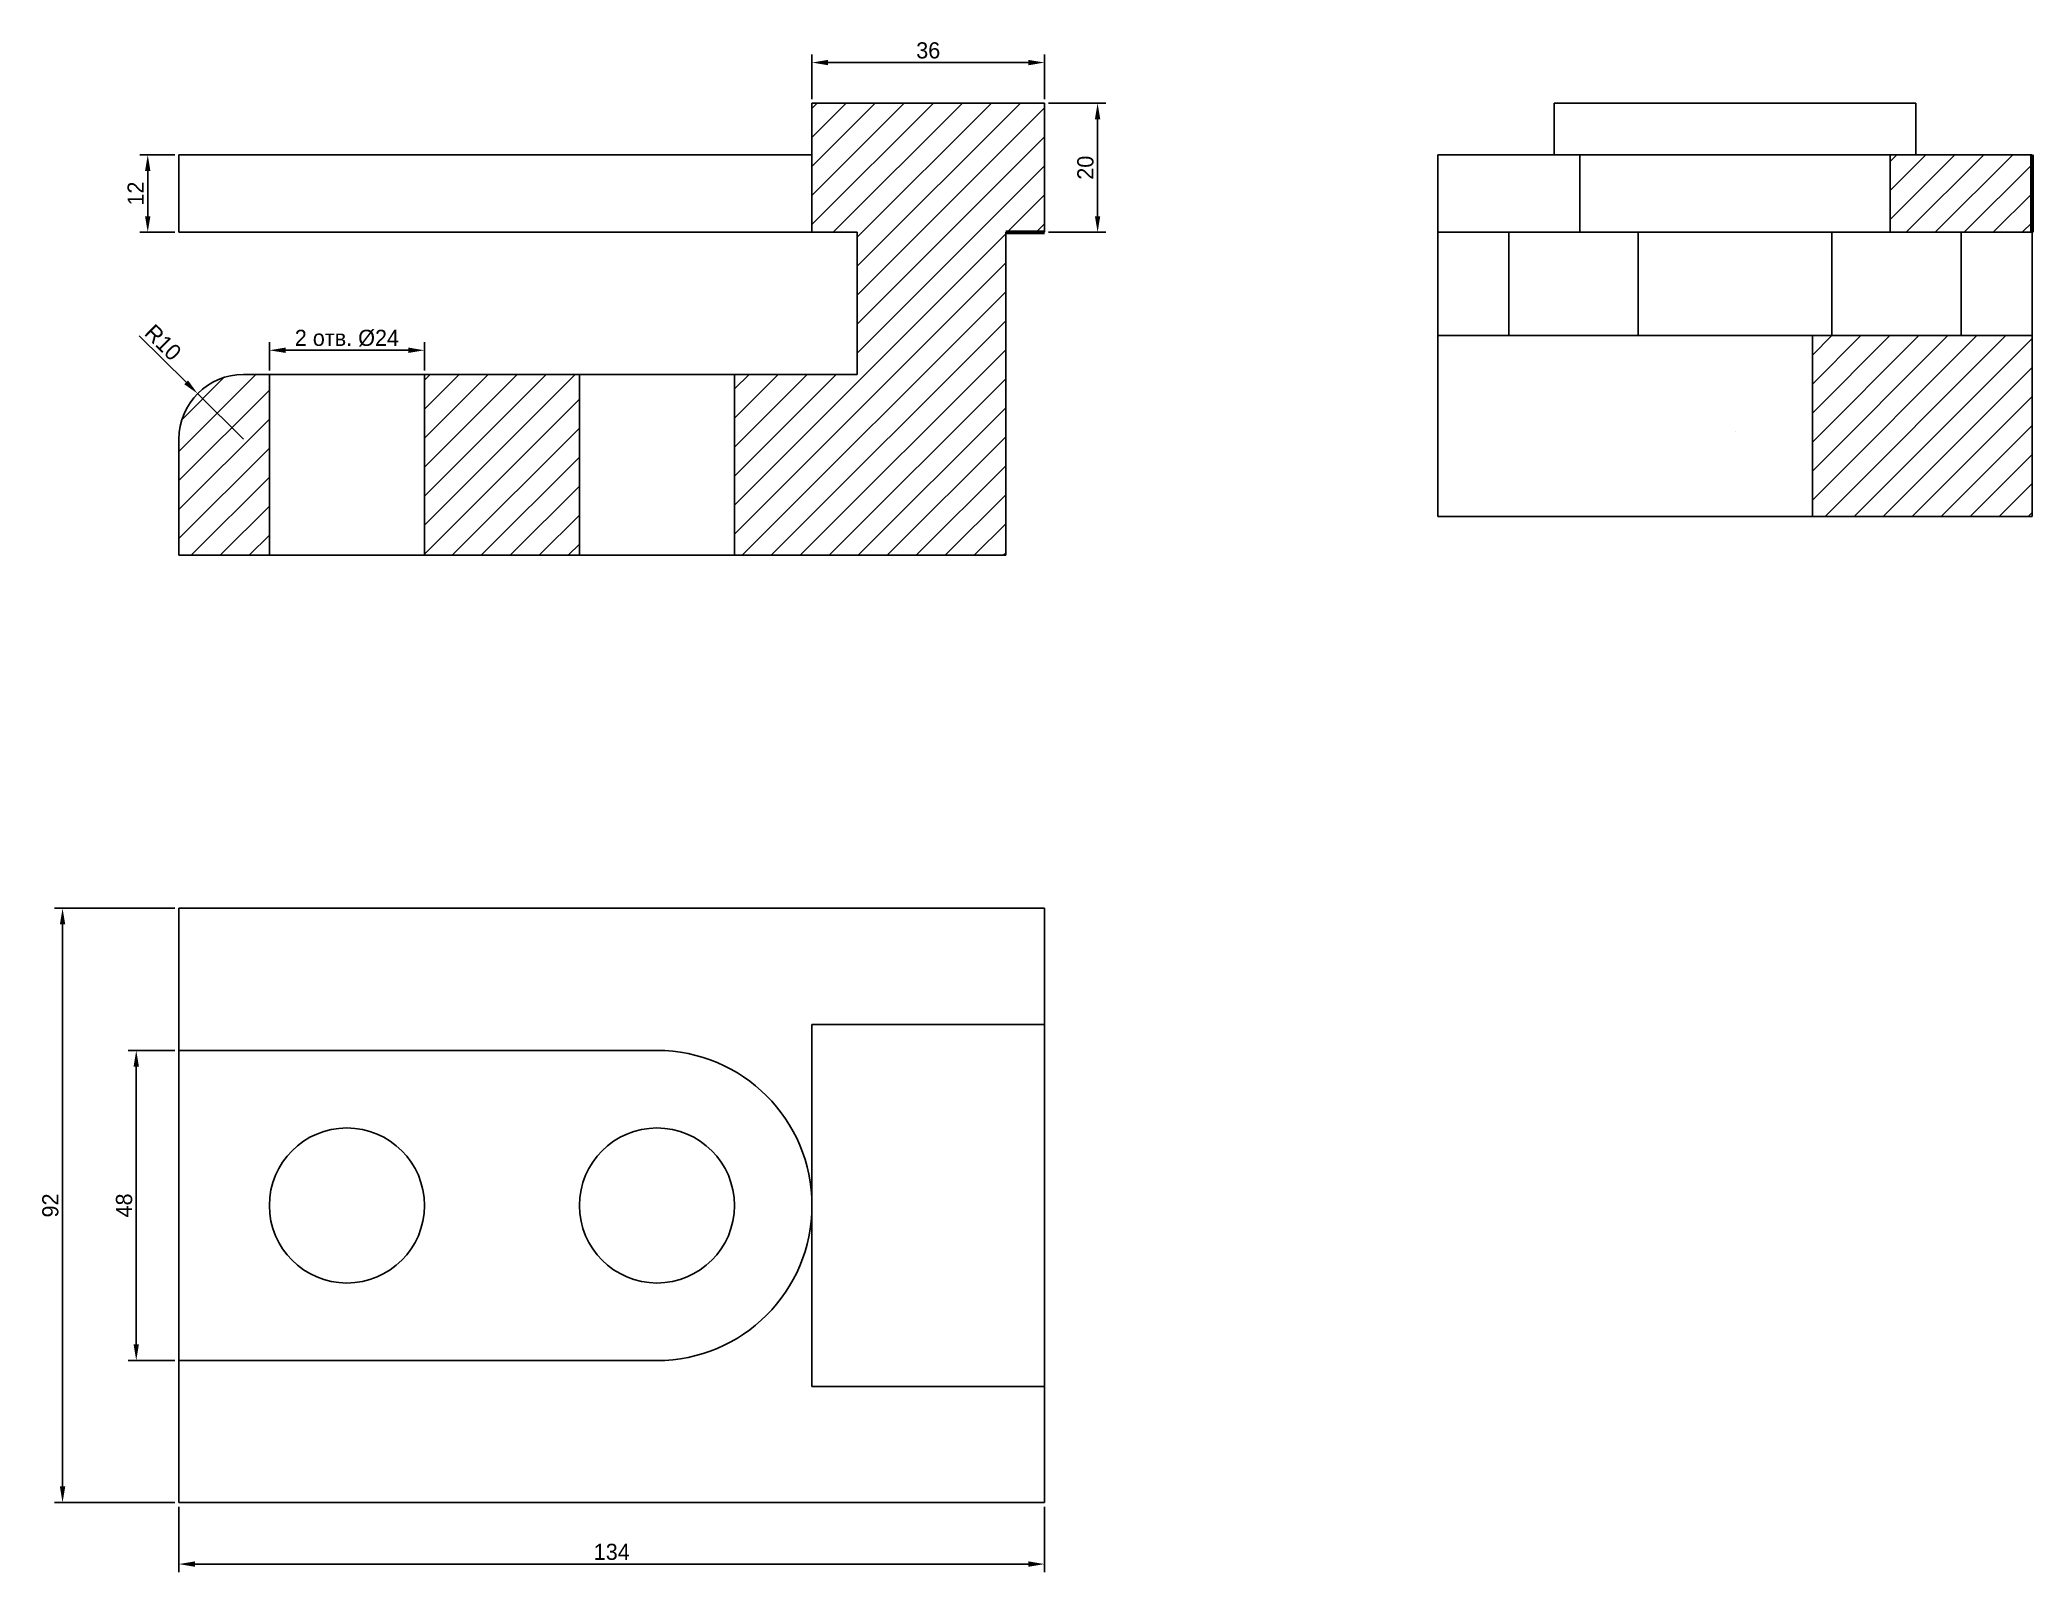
# Model space of a CAD drawing. Header units: millimetres. Extents: x 91 to 399, y 60 to 297.
import ezdxf

# ---------------------------------------------------------------- set-up
doc = ezdxf.new("R2010")
doc.units = ezdxf.units.MM
doc.layers.add('буквы', color=210, linetype='Continuous', plot=False)
doc.layers.add('основные линии', color=102, linetype='Continuous', lineweight=60, plot=False)
doc.layers.add('ШТРИХОВКА', color=4, linetype='Continuous', lineweight=20)
doc.dimstyles.new('ISO-25', dxfattribs={"dimtxt": 2.5, "dimasz": 2.5, "dimexe": 1.25, "dimexo": 0.625, "dimtad": 1, "dimtxsty": 'Standard', "dimcen": 2.5, "dimadec": 0, "dimazin": 0, "dimtfac": 1, "dimtmove": 0, "dimatfit": 3, "dimfxl": 1, "dimarcsym": 0})
pattern_1 = [(45, (-1142.9426, -299.0474), (-2.245064, 2.245064), [])]

# ---------------------------------------------------------------- blocks, each defined once
blk = doc.blocks.new('*D20')
at = {"layer": 'Defpoints', "color": 0, "transparency": 16777216}
for p in [(112.49, 70.76), (246.49, 70.76), (246.49, 61.25)]:
    blk.add_point(p, dxfattribs=at)
at = {"layer": 'буквы', "color": 0, "lineweight": -2, "transparency": 16777216}
for p, q in [((112.49, 70.13), (112.49, 60)), ((246.49, 70.13), (246.49, 60)), ((114.99, 61.25), (243.99, 61.25))]:
    blk.add_line(p, q, dxfattribs=at)
at = {"layer": 'буквы', "color": 0, "transparency": 16777216}
for points in [[(114.99, 61.67), (114.99, 60.83), (112.49, 61.25)], [(243.99, 61.67), (243.99, 60.83), (246.49, 61.25)]]:
    blk.add_solid(points, dxfattribs=at)
at = {"layer": 'буквы', "color": 0, "transparency": 16777216, "insert": (179.49, 63.13), "char_height": 2.5, "attachment_point": 5}
blk.add_mtext('134', dxfattribs=at)
blk = doc.blocks.new('*D21')
at = {"layer": 'Defpoints', "color": 0, "transparency": 16777216}
for p in [(94.47, 162.76), (112.49, 162.76), (112.49, 70.76)]:
    blk.add_point(p, dxfattribs=at)
at = {"layer": 'буквы', "color": 0, "lineweight": -2, "transparency": 16777216}
for p, q in [((111.87, 162.76), (93.22, 162.76)), ((94.47, 73.26), (94.47, 160.26)), ((111.87, 70.76), (93.22, 70.76))]:
    blk.add_line(p, q, dxfattribs=at)
at = {"layer": 'буквы', "color": 0, "transparency": 16777216}
for points in [[(94.05, 160.26), (94.89, 160.26), (94.47, 162.76)], [(94.05, 73.26), (94.89, 73.26), (94.47, 70.76)]]:
    blk.add_solid(points, dxfattribs=at)
at = {"layer": 'буквы', "color": 0, "transparency": 16777216, "insert": (92.59, 116.76), "char_height": 2.5, "attachment_point": 5, "rotation": 90}
blk.add_mtext('92', dxfattribs=at)
blk = doc.blocks.new('*D22')
at = {"layer": 'Defpoints', "color": 0, "transparency": 16777216}
for p in [(112.49, 140.76), (105.88, 92.76), (112.49, 92.76)]:
    blk.add_point(p, dxfattribs=at)
at = {"layer": 'буквы', "color": 0, "lineweight": -2, "transparency": 16777216}
for p, q in [((111.87, 140.76), (104.63, 140.76)), ((105.88, 138.26), (105.88, 95.26)), ((111.87, 92.76), (104.63, 92.76))]:
    blk.add_line(p, q, dxfattribs=at)
at = {"layer": 'буквы', "color": 0, "transparency": 16777216}
for points in [[(105.46, 138.26), (106.29, 138.26), (105.88, 140.76)], [(105.46, 95.26), (106.29, 95.26), (105.88, 92.76)]]:
    blk.add_solid(points, dxfattribs=at)
at = {"layer": 'буквы', "color": 0, "transparency": 16777216, "insert": (104, 116.76), "char_height": 2.5, "attachment_point": 5, "rotation": 90}
blk.add_mtext('48', dxfattribs=at)
blk = doc.blocks.new('*D23')
at = {"layer": 'Defpoints', "color": 0, "transparency": 16777216}
for p in [(150.49, 249.14), (126.49, 245.4), (150.49, 245.4)]:
    blk.add_point(p, dxfattribs=at)
at = {"layer": 'буквы', "color": 0, "lineweight": -2, "transparency": 16777216}
for p, q in [((126.49, 246.03), (126.49, 250.39)), ((150.49, 246.03), (150.49, 250.39)), ((128.99, 249.14), (147.99, 249.14))]:
    blk.add_line(p, q, dxfattribs=at)
at = {"layer": 'буквы', "color": 0, "transparency": 16777216}
for points in [[(128.99, 249.56), (128.99, 248.73), (126.49, 249.14)], [(147.99, 249.56), (147.99, 248.73), (150.49, 249.14)]]:
    blk.add_solid(points, dxfattribs=at)
at = {"layer": 'буквы', "color": 0, "transparency": 16777216, "insert": (138.49, 251.02), "char_height": 2.5, "attachment_point": 5}
blk.add_mtext('2 отв. %%C24 ', dxfattribs=at)
blk = doc.blocks.new('*D24')
at = {"layer": 'Defpoints', "color": 0, "transparency": 16777216}
for p in [(112.49, 279.4), (107.66, 267.4), (112.49, 267.4)]:
    blk.add_point(p, dxfattribs=at)
at = {"layer": 'буквы', "color": 0, "lineweight": -2, "transparency": 16777216}
for p, q in [((111.87, 279.4), (106.41, 279.4)), ((107.66, 276.9), (107.66, 269.9)), ((111.87, 267.4), (106.41, 267.4))]:
    blk.add_line(p, q, dxfattribs=at)
at = {"layer": 'буквы', "color": 0, "transparency": 16777216}
for points in [[(107.24, 276.9), (108.07, 276.9), (107.66, 279.4)], [(107.24, 269.9), (108.07, 269.9), (107.66, 267.4)]]:
    blk.add_solid(points, dxfattribs=at)
at = {"layer": 'буквы', "color": 0, "transparency": 16777216, "insert": (105.78, 273.4), "char_height": 2.5, "attachment_point": 5, "rotation": 90}
blk.add_mtext('12', dxfattribs=at)
blk = doc.blocks.new('*D25')
at = {"layer": 'Defpoints', "color": 0, "transparency": 16777216}
for p in [(246.49, 293.68), (210.49, 287.4), (246.49, 287.4)]:
    blk.add_point(p, dxfattribs=at)
at = {"layer": 'буквы', "color": 0, "lineweight": -2, "transparency": 16777216}
for p, q in [((210.49, 288.03), (210.49, 294.93)), ((212.99, 293.68), (243.99, 293.68)), ((246.49, 288.03), (246.49, 294.93))]:
    blk.add_line(p, q, dxfattribs=at)
at = {"layer": 'буквы', "color": 0, "transparency": 16777216}
for points in [[(212.99, 294.09), (212.99, 293.26), (210.49, 293.68)], [(243.99, 294.09), (243.99, 293.26), (246.49, 293.68)]]:
    blk.add_solid(points, dxfattribs=at)
at = {"layer": 'буквы', "color": 0, "transparency": 16777216, "insert": (228.49, 295.55), "char_height": 2.5, "attachment_point": 5}
blk.add_mtext('36', dxfattribs=at)
blk = doc.blocks.new('*D26')
at = {"layer": 'Defpoints', "color": 0, "transparency": 16777216}
for p in [(246.49, 287.4), (246.49, 267.4), (254.71, 267.4)]:
    blk.add_point(p, dxfattribs=at)
at = {"layer": 'буквы', "color": 0, "lineweight": -2, "transparency": 16777216}
for p, q in [((247.12, 287.4), (255.96, 287.4)), ((254.71, 284.9), (254.71, 269.9)), ((247.12, 267.4), (255.96, 267.4))]:
    blk.add_line(p, q, dxfattribs=at)
at = {"layer": 'буквы', "color": 0, "transparency": 16777216}
for points in [[(254.29, 284.9), (255.12, 284.9), (254.71, 287.4)], [(254.29, 269.9), (255.12, 269.9), (254.71, 267.4)]]:
    blk.add_solid(points, dxfattribs=at)
at = {"layer": 'буквы', "color": 0, "transparency": 16777216, "insert": (252.83, 277.4), "char_height": 2.5, "attachment_point": 5, "rotation": 90}
blk.add_mtext('20', dxfattribs=at)
blk = doc.blocks.new('*D27')
at = {"layer": 'Defpoints', "color": 0, "transparency": 16777216}
for p in [(115.38, 242.43), (122.49, 235.4)]:
    blk.add_point(p, dxfattribs=at)
at = {"layer": 'буквы', "color": 0, "lineweight": -2, "transparency": 16777216}
for p, q in [((106.33, 251.36), (113.6, 244.19)), ((122.49, 235.4), (115.38, 242.43))]:
    blk.add_line(p, q, dxfattribs=at)
at = {"layer": 'буквы', "color": 0, "transparency": 16777216}
blk.add_solid([(113.89, 244.48), (113.31, 243.89), (115.38, 242.43)], dxfattribs=at)
at = {"layer": 'буквы', "color": 0, "transparency": 16777216, "insert": (110.02, 250.35), "char_height": 2.5, "attachment_point": 5, "rotation": 315.3565}
blk.add_mtext('R10', dxfattribs=at)

msp = doc.modelspace()

# ---------------------------------------------------------------- hatches: boundary and pattern name
at = {"layer": 'ШТРИХОВКА'}
h = msp.add_hatch(dxfattribs=at)
h.set_pattern_fill('ANSI31', color=256)
h.set_pattern_definition(pattern_1)
h.paths.add_polyline_path([(126.494, 245.402), (122.494, 245.402, 0.4142136), (112.494, 235.402), (112.494, 217.402), (126.494, 217.402)])
h.paths.add_polyline_path([(174.494, 245.402), (150.494, 245.402), (150.494, 217.402), (174.494, 217.402)])
h.paths.add_polyline_path([(240.494, 267.402), (246.494, 267.402), (246.494, 279.402), (246.494, 287.402), (210.494, 287.402), (210.494, 279.402), (210.494, 267.402), (217.494, 267.402), (217.494, 245.402), (198.494, 245.402), (198.494, 217.402), (240.494, 217.402)])
h = msp.add_hatch(dxfattribs=at)
h.set_pattern_fill('ANSI31', color=256)
h.set_pattern_definition(pattern_1)
h.paths.add_polyline_path([(399.392, 251.402), (365.392, 251.402), (365.392, 223.402), (399.392, 223.402)])
h.paths.add_polyline_path([(399.392, 279.402), (377.392, 279.402), (377.392, 267.402), (399.392, 267.402)])

# ---------------------------------------------------------------- linework, layer by layer
for p, q in [((246.494, 287.402), (210.494, 287.402)), ((210.494, 287.402), (210.494, 279.402)), ((246.494, 279.402), (246.494, 287.402)), ((325.392, 279.402), (325.392, 287.402)), ((325.392, 287.402), (381.392, 287.402)), ((381.392, 287.402), (381.392, 279.402)), ((210.494, 279.402), (112.494, 279.402)), ((112.494, 279.402), (112.494, 267.402)), ((210.494, 279.402), (210.494, 267.402)), ((246.494, 267.402), (246.494, 279.402)), ((399.392, 279.402), (307.392, 279.402)), ((307.392, 279.402), (307.392, 267.402)), ((353.392, 279.402), (325.392, 279.402)), ((329.392, 279.402), (329.392, 267.402)), ((353.392, 279.402), (353.392, 279.402)), ((377.392, 279.402), (377.392, 267.402)), ((112.494, 267.402), (217.494, 267.402)), ((217.494, 267.402), (217.494, 245.402)), ((240.494, 217.402), (240.494, 267.402)), ((307.392, 267.402), (399.392, 267.402)), ((307.392, 251.402), (307.392, 267.402)), ((318.392, 251.402), (318.392, 267.402)), ((338.392, 267.402), (338.392, 251.402)), ((368.392, 267.402), (368.392, 251.402)), ((388.392, 251.402), (388.392, 267.402)), ((399.392, 251.402), (399.392, 267.402)), ((399.392, 251.402), (307.392, 251.402)), ((307.392, 251.402), (307.392, 223.402)), ((365.392, 251.402), (365.392, 223.402)), ((399.392, 223.402), (399.392, 251.402)), ((217.494, 245.402), (122.494, 245.402)), ((126.494, 245.402), (126.494, 217.402)), ((150.494, 245.402), (150.494, 217.402)), ((174.494, 245.402), (174.494, 217.402)), ((198.494, 245.402), (198.494, 217.402)), ((112.494, 235.402), (112.494, 217.402)), ((353.392, 236.606), (353.392, 236.606)), ((307.392, 223.402), (399.392, 223.402)), ((112.494, 217.402), (240.494, 217.402)), ((112.494, 70.756), (112.494, 162.756)), ((112.494, 162.756), (246.494, 162.756)), ((246.494, 162.756), (246.494, 70.756)), ((210.494, 116.756), (210.494, 144.756)), ((210.494, 144.756), (246.494, 144.756)), ((112.494, 140.756), (186.494, 140.756)), ((210.494, 116.756), (210.494, 88.756)), ((112.494, 92.756), (186.494, 92.756)), ((210.494, 88.756), (246.494, 88.756)), ((112.494, 70.756), (246.494, 70.756))]:
    msp.add_line(p, q)
for centre in [(138.494, 116.756), (186.494, 116.756)]:
    msp.add_circle(centre, 12)
for centre, radius, start, end in [((122.494, 235.402), 10, 90, 180), ((186.494, 116.756), 24, 270, 90)]:
    msp.add_arc(centre, radius, start, end)
at = {"layer": 'основные линии'}
for p, q in [((399.392, 267.402), (399.392, 279.402)), ((240.494, 267.402), (246.494, 267.402))]:
    msp.add_line(p, q, dxfattribs=at)

# ---------------------------------------------------------------- dimensions: what is measured, and where the dimension line sits
at = {"layer": 'буквы'}
dim = msp.add_linear_dim(base=(246.494, 293.677), p1=(210.494, 287.402), p2=(246.494, 287.402), dimstyle='ISO-25', dxfattribs=at)
dim.commit()
dim.dimension.update_dxf_attribs({"geometry": '*D25', "text_midpoint": (228.494, 295.552)})
for base, p1, p2, picture, middle in [((254.707, 267.402), (246.494, 287.402), (246.494, 267.402), '*D26', (252.832, 277.402)), ((107.658, 267.402), (112.494, 279.402), (112.494, 267.402), '*D24', (105.783, 273.402)), ((94.47, 162.756), (112.494, 70.756), (112.494, 162.756), '*D21', (92.595, 116.756)), ((105.878, 92.756), (112.494, 140.756), (112.494, 92.756), '*D22', (104.003, 116.756))]:
    dim = msp.add_linear_dim(base=base, p1=p1, p2=p2, angle=90, dimstyle='ISO-25', dxfattribs=at)
    dim.commit()
    dim.dimension.update_dxf_attribs({"geometry": picture, "text_midpoint": middle})
dim = msp.add_linear_dim(base=(150.494, 249.143), p1=(126.494, 245.402), p2=(150.494, 245.402), text='2 отв. %%C<> ', dimstyle='ISO-25', dxfattribs=at)
dim.commit()
dim.dimension.update_dxf_attribs({"geometry": '*D23', "text_midpoint": (138.494, 251.018)})
dim = msp.add_radius_dim(center=(122.494, 235.402), mpoint=(115.379, 242.429), dimstyle='ISO-25', dxfattribs=at)
dim.commit()
dim.dimension.update_dxf_attribs({"geometry": '*D27', "text_midpoint": (108.706, 249.019), "dimtype": 164})
dim = msp.add_linear_dim(base=(246.494, 61.25), p1=(112.494, 70.756), p2=(246.494, 70.756), dimstyle='ISO-25', dxfattribs=at)
dim.commit()
dim.dimension.update_dxf_attribs({"geometry": '*D20', "text_midpoint": (179.494, 61.25), "dimtype": 160})

doc.saveas('drawing.dxf')
